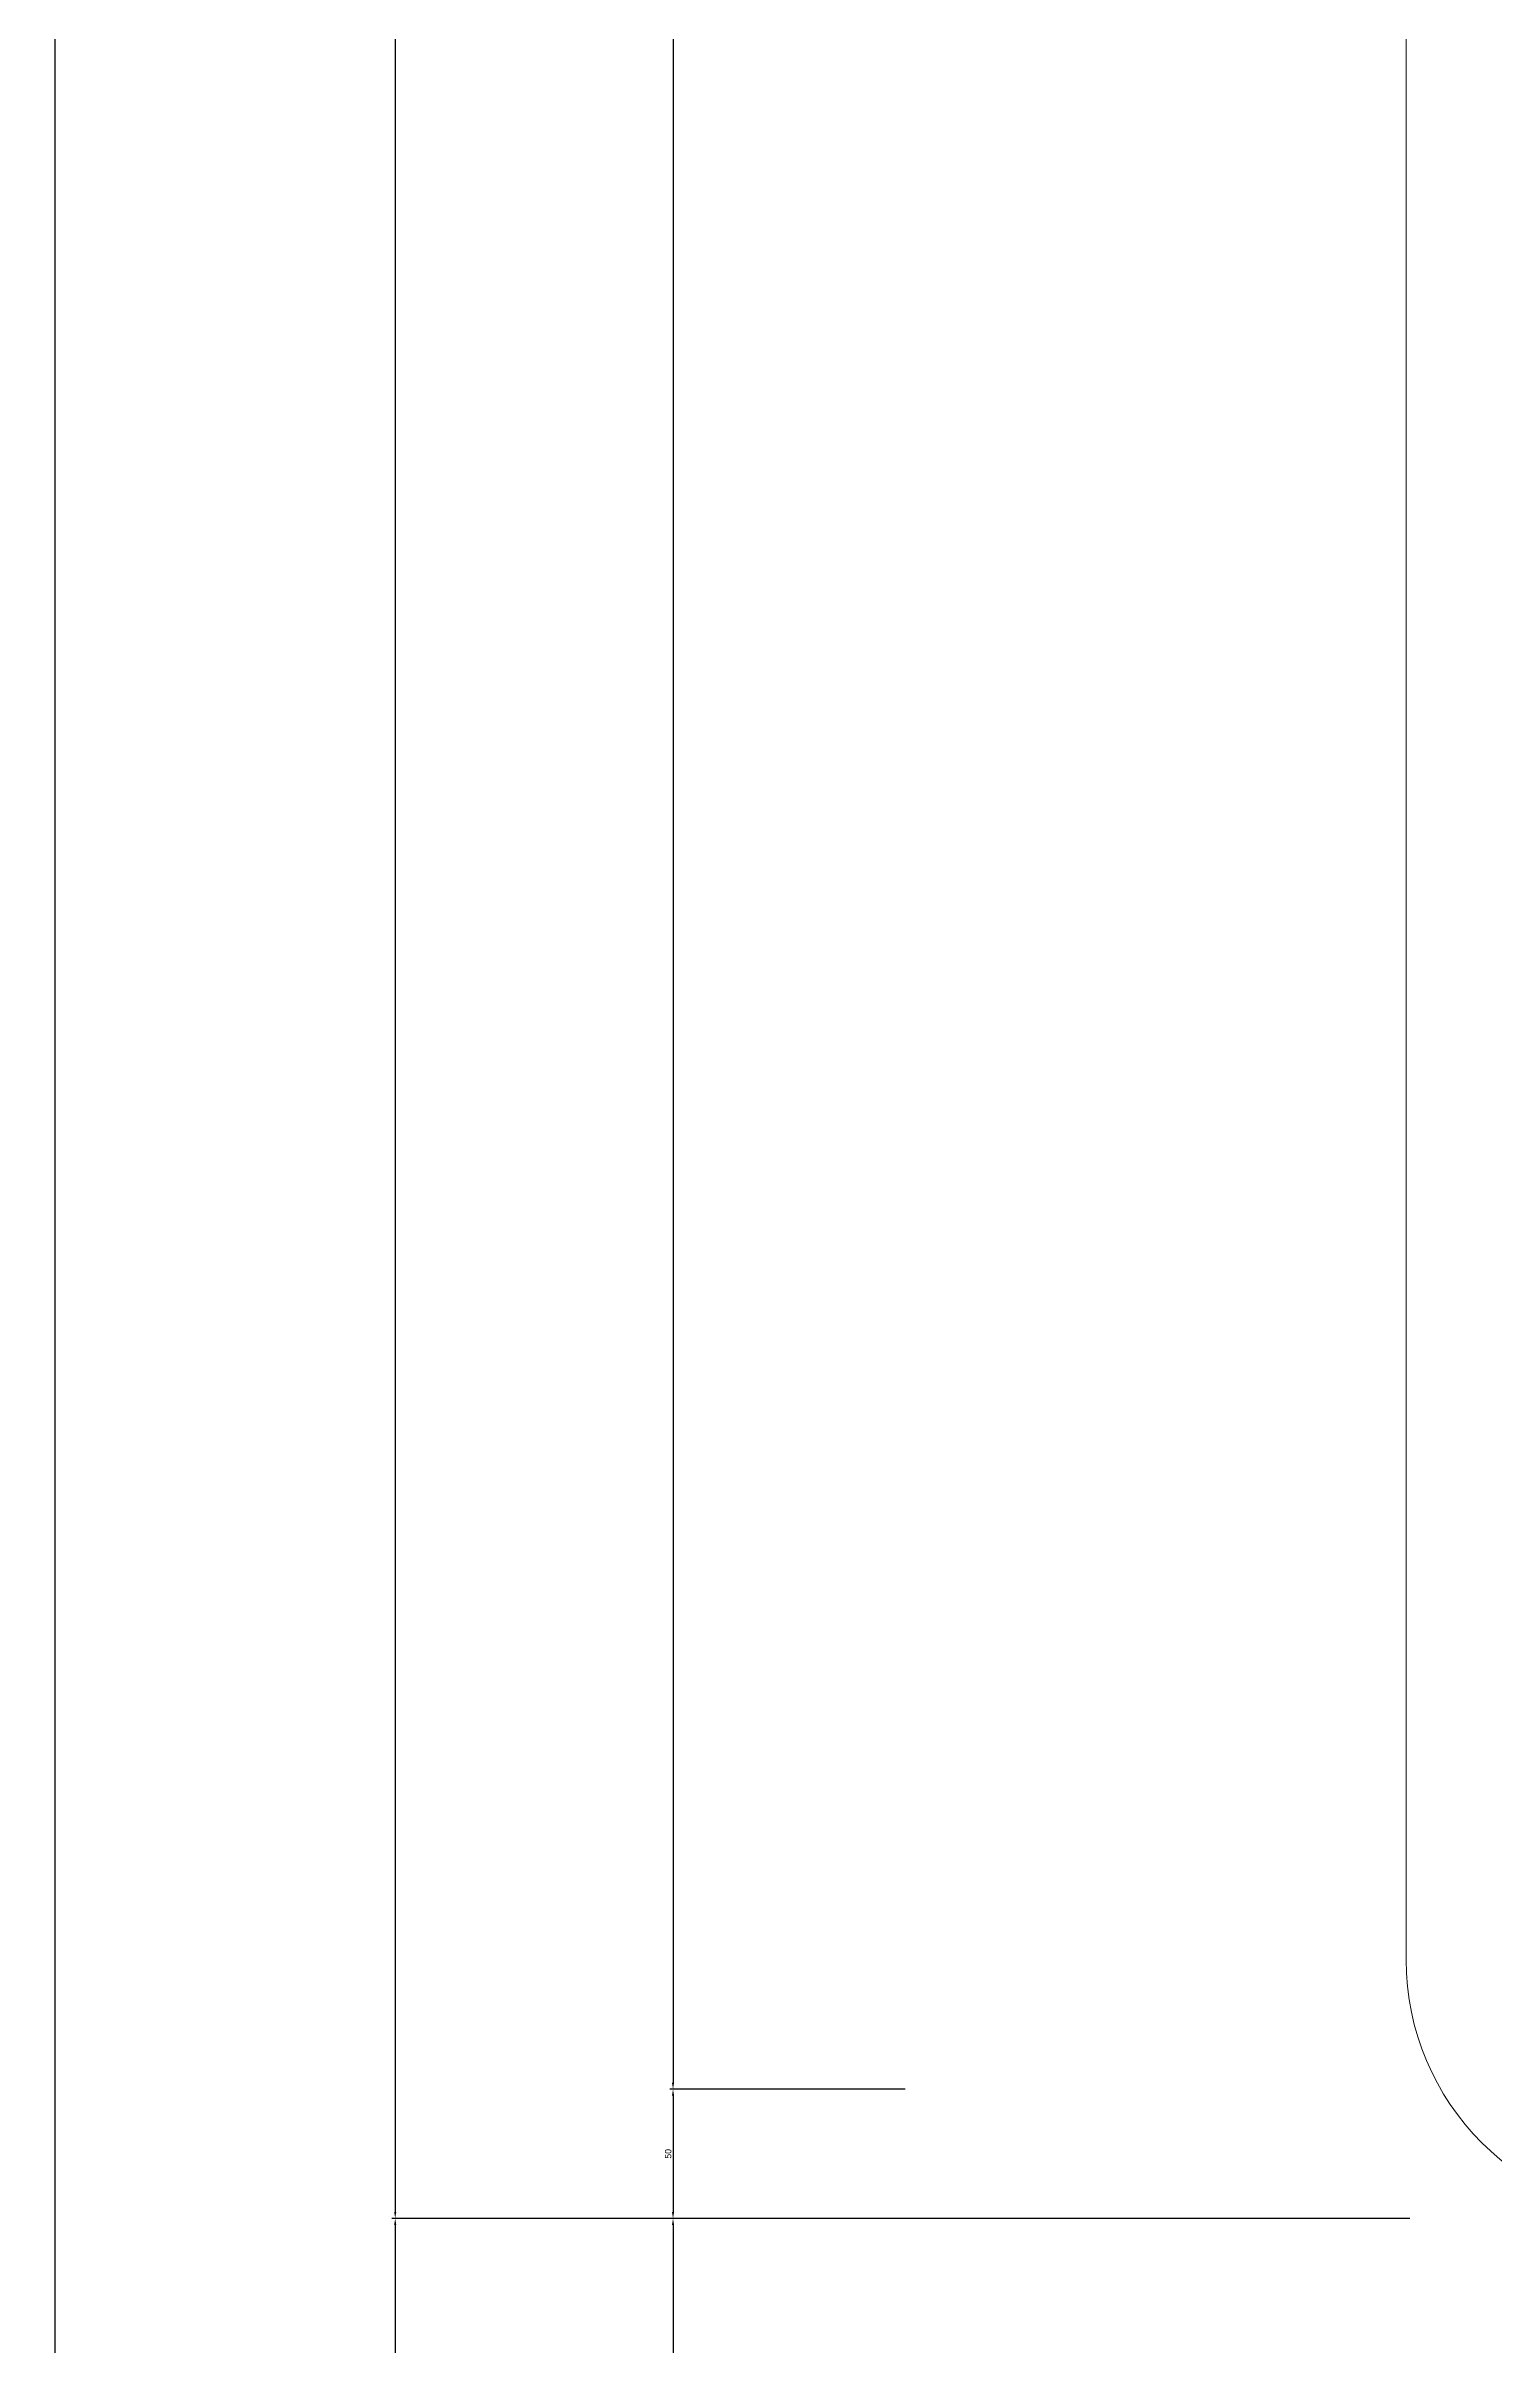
# Model space of a CAD drawing. Header units: millimetres. Extents: x 73 to 57768, y -40361 to 10065.
# Drawn here: x 16123 to 16683, y -8110 to -7220 of the extents above; entities that cross this region are included whole.
import ezdxf

# ---------------------------------------------------------------- set-up
doc = ezdxf.new("R2010")
doc.units = ezdxf.units.MM
doc.layers.add('kote i srafura', color=9, linetype='Continuous', lineweight=5)
doc.layers.add('nosivi zidovi', color=7, linetype='Continuous', lineweight=15, true_color=0xcfc3d5)
doc.dimstyles.new('ISO-25', dxfattribs={"dimtxt": 2.5, "dimasz": 2.5, "dimexe": 1.25, "dimexo": 0.625, "dimtad": 1, "dimtxsty": 'Standard', "dimcen": 2.5, "dimadec": 0, "dimazin": 0, "dimtfac": 1, "dimtmove": 0, "dimatfit": 3, "dimfxl": 1, "dimarcsym": 0})

# ---------------------------------------------------------------- blocks, each defined once
blk = doc.blocks.new('*D115')
at = {"layer": 'Defpoints', "color": 0}
for p in [(16479.09, -6010.19), (16365.37, -8010.19), (16455.87, -8010.19)]:
    blk.add_point(p, dxfattribs=at)
at = {"layer": 'kote i srafura', "color": 0, "lineweight": -2}
for p, q in [((16478.47, -6010.19), (16364.12, -6010.19)), ((16365.37, -6012.69), (16365.37, -8007.69)), ((16455.25, -8010.19), (16364.12, -8010.19))]:
    blk.add_line(p, q, dxfattribs=at)
at = {"layer": 'kote i srafura', "color": 0}
for points in [[(16364.95, -6012.69), (16365.79, -6012.69), (16365.37, -6010.19)], [(16364.95, -8007.69), (16365.79, -8007.69), (16365.37, -8010.19)]]:
    blk.add_solid(points, dxfattribs=at)
at = {"layer": 'kote i srafura', "color": 0, "insert": (16363.5, -7010.19), "char_height": 2.5, "attachment_point": 5, "rotation": 90}
blk.add_mtext('2000', dxfattribs=at)
blk = doc.blocks.new('*D116')
at = {"layer": 'Defpoints', "color": 0}
for p in [(16455.87, -8010.19), (16365.37, -8060.19), (16651.07, -8060.19)]:
    blk.add_point(p, dxfattribs=at)
at = {"layer": 'kote i srafura', "color": 0, "lineweight": -2}
for p, q in [((16455.25, -8010.19), (16364.12, -8010.19)), ((16365.37, -8012.69), (16365.37, -8057.69)), ((16650.44, -8060.19), (16364.12, -8060.19))]:
    blk.add_line(p, q, dxfattribs=at)
at = {"layer": 'kote i srafura', "color": 0}
for points in [[(16364.95, -8012.69), (16365.79, -8012.69), (16365.37, -8010.19)], [(16364.95, -8057.69), (16365.79, -8057.69), (16365.37, -8060.19)]]:
    blk.add_solid(points, dxfattribs=at)
at = {"layer": 'kote i srafura', "color": 0, "insert": (16363.5, -8035.19), "char_height": 2.5, "attachment_point": 5, "rotation": 90}
blk.add_mtext('50', dxfattribs=at)
blk = doc.blocks.new('*D117')
at = {"layer": 'Defpoints', "color": 0}
for p in [(16651.07, -8060.19), (16365.37, -8310.19), (16571.81, -8310.19)]:
    blk.add_point(p, dxfattribs=at)
at = {"layer": 'kote i srafura', "color": 0, "lineweight": -2}
for p, q in [((16650.44, -8060.19), (16364.12, -8060.19)), ((16365.37, -8062.69), (16365.37, -8307.69)), ((16571.19, -8310.19), (16364.12, -8310.19))]:
    blk.add_line(p, q, dxfattribs=at)
at = {"layer": 'kote i srafura', "color": 0}
for points in [[(16364.95, -8062.69), (16365.79, -8062.69), (16365.37, -8060.19)], [(16364.95, -8307.69), (16365.79, -8307.69), (16365.37, -8310.19)]]:
    blk.add_solid(points, dxfattribs=at)
at = {"layer": 'kote i srafura', "color": 0, "insert": (16363.5, -8185.19), "char_height": 2.5, "attachment_point": 5, "rotation": 90}
blk.add_mtext('250', dxfattribs=at)
blk = doc.blocks.new('*D120')
at = {"layer": 'Defpoints', "color": 0}
for p in [(16365.37, -5960.19), (16257.87, -8060.19), (16365.37, -8060.19)]:
    blk.add_point(p, dxfattribs=at)
at = {"layer": 'kote i srafura', "color": 0, "lineweight": -2}
for p, q in [((16364.75, -5960.19), (16256.62, -5960.19)), ((16257.87, -5962.69), (16257.87, -8057.69)), ((16364.75, -8060.19), (16256.62, -8060.19))]:
    blk.add_line(p, q, dxfattribs=at)
at = {"layer": 'kote i srafura', "color": 0}
for points in [[(16257.45, -5962.69), (16258.28, -5962.69), (16257.87, -5960.19)], [(16257.45, -8057.69), (16258.28, -8057.69), (16257.87, -8060.19)]]:
    blk.add_solid(points, dxfattribs=at)
at = {"layer": 'kote i srafura', "color": 0, "insert": (16255.99, -7010.19), "char_height": 2.5, "attachment_point": 5, "rotation": 90}
blk.add_mtext('2100', dxfattribs=at)
blk = doc.blocks.new('*D121')
at = {"layer": 'Defpoints', "color": 0}
for p in [(16365.37, -8060.19), (16257.87, -8310.19), (16365.37, -8310.19)]:
    blk.add_point(p, dxfattribs=at)
at = {"layer": 'kote i srafura', "color": 0, "lineweight": -2}
for p, q in [((16364.75, -8060.19), (16256.62, -8060.19)), ((16257.87, -8062.69), (16257.87, -8307.69)), ((16364.75, -8310.19), (16256.62, -8310.19))]:
    blk.add_line(p, q, dxfattribs=at)
at = {"layer": 'kote i srafura', "color": 0}
for points in [[(16257.45, -8062.69), (16258.28, -8062.69), (16257.87, -8060.19)], [(16257.45, -8307.69), (16258.28, -8307.69), (16257.87, -8310.19)]]:
    blk.add_solid(points, dxfattribs=at)
at = {"layer": 'kote i srafura', "color": 0, "insert": (16255.99, -8185.19), "char_height": 2.5, "attachment_point": 5, "rotation": 90}
blk.add_mtext('250', dxfattribs=at)
blk = doc.blocks.new('*D122')
at = {"layer": 'Defpoints', "color": 0}
for p in [(16126.23, -5710.19), (16257.87, -5710.19), (16257.87, -8310.19)]:
    blk.add_point(p, dxfattribs=at)
at = {"layer": 'kote i srafura', "color": 0, "lineweight": -2}
for p, q in [((16257.24, -5710.19), (16124.98, -5710.19)), ((16126.23, -8307.69), (16126.23, -5712.69)), ((16257.24, -8310.19), (16124.98, -8310.19))]:
    blk.add_line(p, q, dxfattribs=at)
at = {"layer": 'kote i srafura', "color": 0}
for points in [[(16125.82, -5712.69), (16126.65, -5712.69), (16126.23, -5710.19)], [(16125.82, -8307.69), (16126.65, -8307.69), (16126.23, -8310.19)]]:
    blk.add_solid(points, dxfattribs=at)
at = {"layer": 'kote i srafura', "color": 0, "insert": (16124.36, -7010.19), "char_height": 2.5, "attachment_point": 5, "rotation": 90}
blk.add_mtext('2600', dxfattribs=at)

msp = doc.modelspace()

# ---------------------------------------------------------------- linework, layer by layer
at = {"layer": 'nosivi zidovi'}
msp.add_line((16649.092, -7960.192), (16649.092, -6060.192), dxfattribs=at)
msp.add_arc((16749.092, -7960.192), 100, 180, 270, dxfattribs=at)

# ---------------------------------------------------------------- dimensions: what is measured, and where the dimension line sits
at = {"layer": 'kote i srafura'}
dim = msp.add_linear_dim(base=(16126.235, -5710.192), p1=(16257.867, -8310.192), p2=(16257.867, -5710.192), angle=90, dimstyle='ISO-25', dxfattribs=at)
dim.commit()
dim.dimension.update_dxf_attribs({"geometry": '*D122', "text_midpoint": (16124.36, -7010.192)})
for base, p1, p2, picture, middle in [((16257.867, -8060.192), (16365.37, -5960.192), (16365.37, -8060.192), '*D120', (16255.992, -7010.192)), ((16365.37, -8010.192), (16479.094, -6010.192), (16455.875, -8010.192), '*D115', (16363.495, -7010.192)), ((16365.37, -8060.192), (16455.875, -8010.192), (16651.067, -8060.192), '*D116', (16363.495, -8035.192)), ((16257.867, -8310.192), (16365.37, -8060.192), (16365.37, -8310.192), '*D121', (16255.992, -8185.192)), ((16365.37, -8310.192), (16651.067, -8060.192), (16571.81, -8310.192), '*D117', (16363.495, -8185.192))]:
    dim = msp.add_linear_dim(base=base, p1=p1, p2=p2, angle=90, dimstyle='ISO-25', override={"dimtmove": 1}, dxfattribs=at)
    dim.commit()
    dim.dimension.update_dxf_attribs({"geometry": picture, "text_midpoint": middle})

doc.saveas('drawing.dxf')
